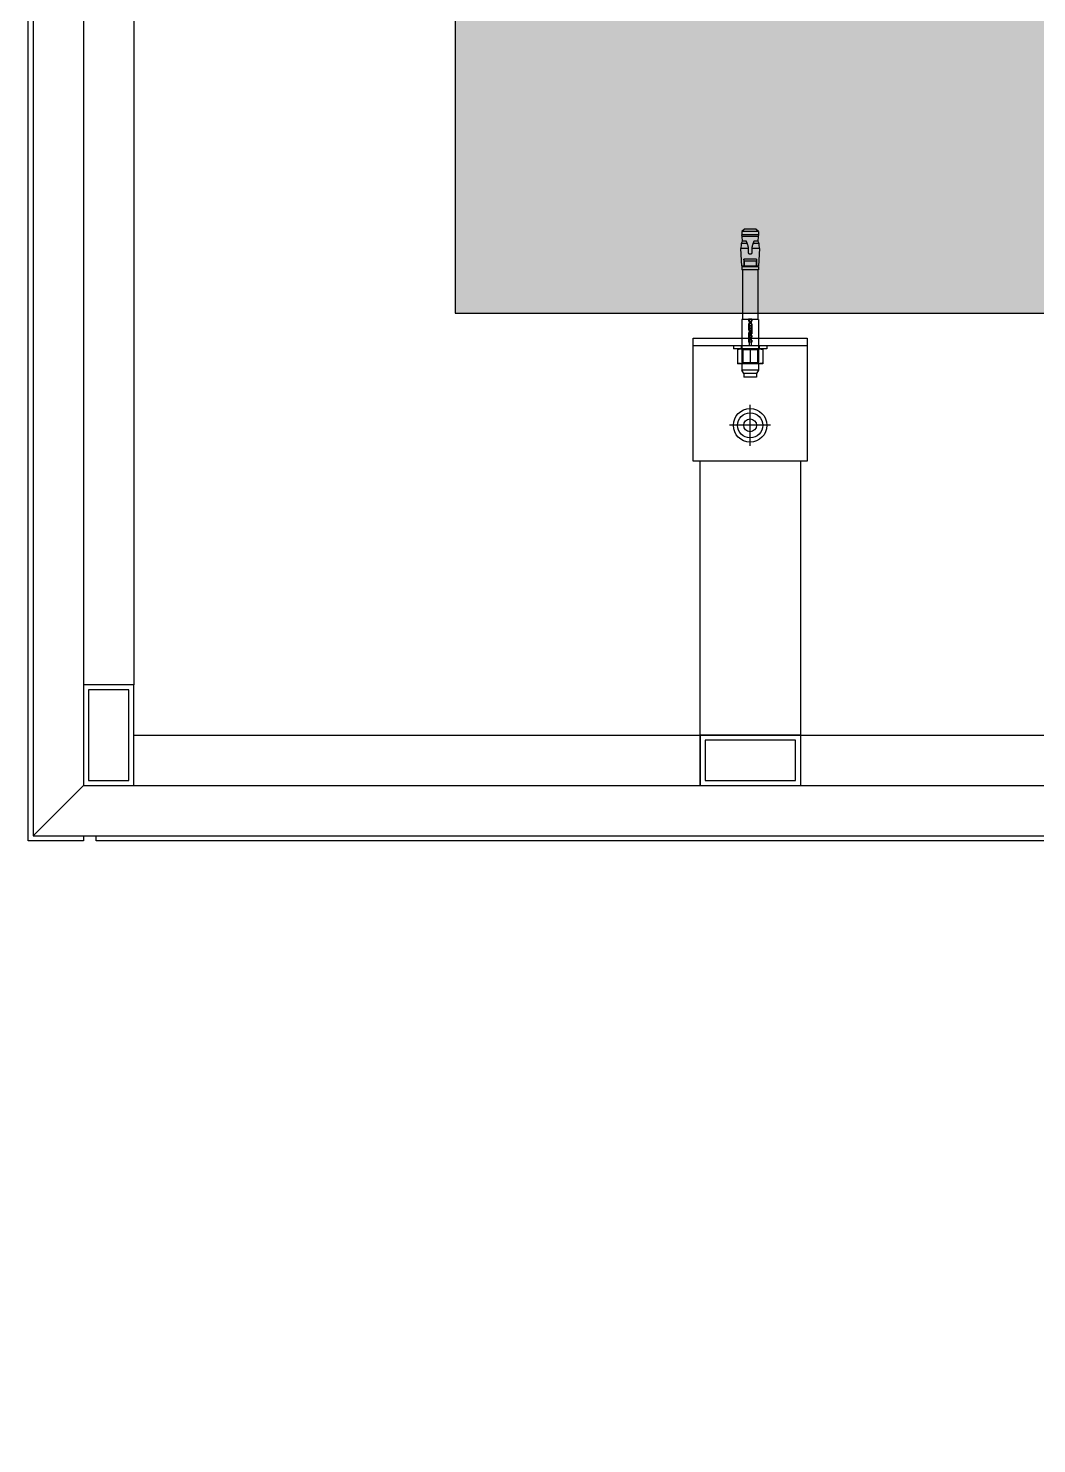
# Model space of a CAD drawing. Header units: inches. Extents: x 21 to 32698, y 13 to 3712.
# Drawn here: x 20842.8 to 20883, y 3140.5 to 3196.9 of the extents above; entities that cross this region are included whole.
import ezdxf

# ---------------------------------------------------------------- set-up
doc = ezdxf.new("R2010")
doc.units = ezdxf.units.IN
doc.header["$MEASUREMENT"] = 0
for name, color, linetype, lineweight in [('Z_MİM_-KM-ALUMINIUM-09', 8, 'Continuous', 25), ('Z_MİM_-KM-Gor-05', 8, 'Continuous', 25), ('Z_MİM_-KM-IRON-09', 8, 'Continuous', 25), ('Z_MİM_-KM-PATTERN-STRC', 8, 'Continuous', 25), ('Z_MİM_-KM-STEEL-09', 8, 'Continuous', 25), ('Z_MİM_-KM-STRC-CONCRETE', 8, 'Continuous', 25), ('Z_MİM_00', 8, 'Continuous', 25)]:
    doc.layers.add(name, color=color, linetype=linetype, lineweight=lineweight)

# ---------------------------------------------------------------- blocks, each defined once
blk = doc.blocks.new('-KM_AL. PARAPET KAPLAMA')
at = {"layer": 'Z_MİM_-KM-ALUMINIUM-09'}
blk.add_line((-14.798, -33.8, -0.011), (-16.798, -35.8, -0.011), dxfattribs=at)
for points, elevation in [([(-14.798, -35.8), (-14.798, -36), (-16.998, -36), (-16.998, 102.87), (-12.698, 102.87), (-12.698, 106.489), (-12.498, 106.489), (-12.498, 102.67), (-16.798, 102.67), (-16.798, -35.8), (59.792, -35.8)], 0.006), ([(59.792, -35.8), (59.792, -36), (-14.298, -36), (-14.298, -35.8)], -0.005)]:
    blk.add_lwpolyline(points, dxfattribs=dict(at, elevation=elevation))
at = {"layer": 'Z_MİM_-KM-Gor-05'}
for p, q in [((11.515, -11.654, 0.003), (11.411, -11.758, 0.003)), ((12.074, -11.758, 0.003), (11.411, -11.758, 0.003)), ((11.411, -11.758, 0.003), (11.411, -11.878, 0.003)), ((12.074, -11.758, 0.003), (11.411, -11.758, 0.003)), ((11.97, -11.654, 0.003), (11.515, -11.654, 0.003)), ((12.074, -11.758, 0.003), (11.97, -11.654, 0.003)), ((12.074, -11.758, 0.003), (12.074, -11.878, 0.003)), ((11.63, -12.227, 0.003), (11.389, -12.227, 0.003)), ((11.63, -12.227, 0.003), (11.389, -12.227, 0.003)), ((12.074, -11.878, 0.003), (11.411, -11.878, 0.003)), ((11.427, -11.954, 0.003), (11.411, -11.878, 0.003)), ((12.074, -11.878, 0.003), (11.411, -11.878, 0.003)), ((12.058, -11.954, 0.003), (11.427, -11.954, 0.003)), ((11.44, -12.131, 0.003), (11.427, -11.954, 0.003)), ((12.058, -11.954, 0.003), (11.427, -11.954, 0.003)), ((11.584, -12.131, 0.003), (11.44, -12.131, 0.003)), ((11.584, -12.131, 0.003), (11.44, -12.131, 0.003)), ((11.585, -12.133, 0.003), (11.584, -12.131, 0.003)), ((11.587, -12.135, 0.003), (11.585, -12.133, 0.003)), ((11.589, -12.137, 0.003), (11.587, -12.135, 0.003)), ((11.591, -12.139, 0.003), (11.589, -12.137, 0.003)), ((11.593, -12.141, 0.003), (11.591, -12.139, 0.003)), ((11.595, -12.144, 0.003), (11.593, -12.141, 0.003)), ((11.597, -12.146, 0.003), (11.595, -12.144, 0.003)), ((11.6, -12.152, 0.003), (11.597, -12.146, 0.003)), ((11.602, -12.158, 0.003), (11.6, -12.152, 0.003)), ((11.605, -12.165, 0.003), (11.602, -12.158, 0.003)), ((11.608, -12.172, 0.003), (11.605, -12.165, 0.003)), ((11.611, -12.179, 0.003), (11.608, -12.172, 0.003)), ((11.614, -12.187, 0.003), (11.611, -12.179, 0.003)), ((11.617, -12.194, 0.003), (11.614, -12.187, 0.003)), ((11.62, -12.202, 0.003), (11.617, -12.194, 0.003)), ((11.623, -12.21, 0.003), (11.62, -12.202, 0.003)), ((11.627, -12.219, 0.003), (11.623, -12.21, 0.003)), ((11.63, -12.227, 0.003), (11.627, -12.219, 0.003)), ((11.636, -12.245, 0.003), (11.63, -12.227, 0.003)), ((11.642, -12.263, 0.003), (11.636, -12.245, 0.003)), ((11.648, -12.281, 0.003), (11.642, -12.263, 0.003)), ((11.654, -12.3, 0.003), (11.648, -12.281, 0.003)), ((11.659, -12.318, 0.003), (11.654, -12.3, 0.003)), ((11.664, -12.337, 0.003), (11.659, -12.318, 0.003)), ((11.669, -12.356, 0.003), (11.664, -12.337, 0.003)), ((11.669, -12.366, 0.003), (11.669, -12.356, 0.003)), ((11.67, -12.377, 0.003), (11.669, -12.366, 0.003)), ((11.671, -12.398, 0.003), (11.67, -12.377, 0.003)), ((11.815, -12.377, 0.003), (11.814, -12.398, 0.003)), ((11.816, -12.366, 0.003), (11.815, -12.377, 0.003)), ((11.821, -12.337, 0.003), (11.816, -12.356, 0.003)), ((11.816, -12.356, 0.003), (11.816, -12.366, 0.003)), ((11.826, -12.318, 0.003), (11.821, -12.337, 0.003)), ((11.831, -12.3, 0.003), (11.826, -12.318, 0.003)), ((11.837, -12.281, 0.003), (11.831, -12.3, 0.003)), ((11.843, -12.263, 0.003), (11.837, -12.281, 0.003)), ((11.849, -12.245, 0.003), (11.843, -12.263, 0.003)), ((11.855, -12.227, 0.003), (11.849, -12.245, 0.003)), ((11.859, -12.218, 0.003), (11.855, -12.227, 0.003)), ((12.096, -12.227, 0.003), (11.855, -12.227, 0.003)), ((12.096, -12.227, 0.003), (11.855, -12.227, 0.003)), ((11.862, -12.209, 0.003), (11.859, -12.218, 0.003)), ((11.866, -12.2, 0.003), (11.862, -12.209, 0.003)), ((11.869, -12.191, 0.003), (11.866, -12.2, 0.003)), ((11.872, -12.183, 0.003), (11.869, -12.191, 0.003)), ((11.876, -12.175, 0.003), (11.872, -12.183, 0.003)), ((11.879, -12.167, 0.003), (11.876, -12.175, 0.003)), ((11.882, -12.16, 0.003), (11.879, -12.167, 0.003)), ((11.885, -12.153, 0.003), (11.882, -12.16, 0.003)), ((11.888, -12.146, 0.003), (11.885, -12.153, 0.003)), ((11.89, -12.144, 0.003), (11.888, -12.146, 0.003)), ((11.892, -12.141, 0.003), (11.89, -12.144, 0.003)), ((11.894, -12.139, 0.003), (11.892, -12.141, 0.003)), ((11.896, -12.137, 0.003), (11.894, -12.139, 0.003)), ((11.897, -12.135, 0.003), (11.896, -12.137, 0.003)), ((11.899, -12.133, 0.003), (11.897, -12.135, 0.003)), ((11.901, -12.131, 0.003), (11.899, -12.133, 0.003)), ((12.045, -12.131, 0.003), (11.901, -12.131, 0.003)), ((12.045, -12.131, 0.003), (11.901, -12.131, 0.003)), ((12.058, -11.954, 0.003), (12.045, -12.131, 0.003)), ((12.074, -11.878, 0.003), (12.058, -11.954, 0.003)), ((11.672, -12.429, 0.003), (11.374, -12.429, 0.003)), ((11.411, -13.133, 0.003), (11.374, -12.429, 0.003)), ((11.672, -12.429, 0.003), (11.374, -12.429, 0.003)), ((11.499, -12.938, 0.003), (11.492, -12.852, 0.003)), ((11.492, -12.852, 0.003), (11.492, -13.133, 0.003)), ((11.992, -12.852, 0.003), (11.492, -12.852, 0.003)), ((11.499, -12.938, 0.003), (11.499, -13.133, 0.003)), ((11.986, -12.938, 0.003), (11.499, -12.938, 0.003)), ((11.671, -12.408, 0.003), (11.671, -12.398, 0.003)), ((11.682, -12.604, 0.003), (11.671, -12.408, 0.003)), ((11.682, -12.609, 0.003), (11.682, -12.604, 0.003)), ((11.683, -12.614, 0.003), (11.682, -12.609, 0.003)), ((11.684, -12.618, 0.003), (11.683, -12.614, 0.003)), ((11.686, -12.623, 0.003), (11.684, -12.618, 0.003)), ((11.688, -12.627, 0.003), (11.686, -12.623, 0.003)), ((11.691, -12.631, 0.003), (11.688, -12.627, 0.003)), ((11.693, -12.635, 0.003), (11.691, -12.631, 0.003)), ((11.696, -12.639, 0.003), (11.693, -12.635, 0.003)), ((11.699, -12.642, 0.003), (11.696, -12.639, 0.003)), ((11.703, -12.645, 0.003), (11.699, -12.642, 0.003)), ((11.707, -12.648, 0.003), (11.703, -12.645, 0.003)), ((11.711, -12.651, 0.003), (11.707, -12.648, 0.003)), ((11.715, -12.653, 0.003), (11.711, -12.651, 0.003)), ((11.719, -12.655, 0.003), (11.715, -12.653, 0.003)), ((11.724, -12.657, 0.003), (11.719, -12.655, 0.003)), ((11.728, -12.658, 0.003), (11.724, -12.657, 0.003)), ((11.733, -12.659, 0.003), (11.728, -12.658, 0.003)), ((11.738, -12.66, 0.003), (11.733, -12.659, 0.003)), ((11.742, -12.66, 0.003), (11.738, -12.66, 0.003)), ((11.747, -12.66, 0.003), (11.742, -12.66, 0.003)), ((11.752, -12.659, 0.003), (11.747, -12.66, 0.003)), ((11.756, -12.658, 0.003), (11.752, -12.659, 0.003)), ((11.761, -12.657, 0.003), (11.756, -12.658, 0.003)), ((11.766, -12.655, 0.003), (11.761, -12.657, 0.003)), ((11.77, -12.653, 0.003), (11.766, -12.655, 0.003)), ((11.774, -12.651, 0.003), (11.77, -12.653, 0.003)), ((11.778, -12.648, 0.003), (11.774, -12.651, 0.003)), ((11.782, -12.645, 0.003), (11.778, -12.648, 0.003)), ((11.785, -12.642, 0.003), (11.782, -12.645, 0.003)), ((11.789, -12.639, 0.003), (11.785, -12.642, 0.003)), ((11.792, -12.635, 0.003), (11.789, -12.639, 0.003)), ((11.794, -12.631, 0.003), (11.792, -12.635, 0.003)), ((11.797, -12.627, 0.003), (11.794, -12.631, 0.003)), ((11.799, -12.623, 0.003), (11.797, -12.627, 0.003)), ((11.8, -12.618, 0.003), (11.799, -12.623, 0.003)), ((11.802, -12.614, 0.003), (11.8, -12.618, 0.003)), ((11.803, -12.609, 0.003), (11.802, -12.614, 0.003)), ((11.805, -12.579, 0.003), (11.803, -12.604, 0.003)), ((11.803, -12.604, 0.003), (11.803, -12.609, 0.003)), ((11.806, -12.554, 0.003), (11.805, -12.579, 0.003)), ((11.807, -12.529, 0.003), (11.806, -12.554, 0.003)), ((11.809, -12.504, 0.003), (11.807, -12.529, 0.003)), ((11.813, -12.418, 0.003), (11.809, -12.504, 0.003)), ((11.814, -12.408, 0.003), (11.813, -12.418, 0.003)), ((12.111, -12.429, 0.003), (11.813, -12.429, 0.003)), ((12.111, -12.429, 0.003), (11.813, -12.429, 0.003)), ((11.814, -12.398, 0.003), (11.814, -12.408, 0.003)), ((11.992, -12.852, 0.003), (11.986, -12.938, 0.003)), ((11.986, -12.938, 0.003), (11.986, -13.133, 0.003)), ((11.992, -12.852, 0.003), (11.992, -13.133, 0.003)), ((12.111, -12.429, 0.003), (12.074, -13.133, 0.003)), ((12.074, -13.133, 0.003), (11.411, -13.133, 0.003)), ((11.415, -13.154, 0.003), (11.415, -13.283, 0.003)), ((12.07, -13.154, 0.003), (11.415, -13.154, 0.003)), ((12.07, -13.283, 0.003), (11.415, -13.283, 0.003)), ((11.442, -13.283, 0.003), (11.442, -15.258, 0.003)), ((11.499, -13.133, 0.003), (11.499, -13.154, 0.003)), ((11.986, -13.133, 0.003), (11.986, -13.154, 0.003)), ((12.042, -13.283, 0.003), (12.042, -15.258, 0.003)), ((12.07, -13.154, 0.003), (12.07, -13.283, 0.003)), ((11.409, -15.258, 0.003), (11.409, -16.3, 0.003)), ((11.676, -15.258, 0.003), (11.409, -15.258, 0.003)), ((11.676, -15.241, 0.003), (11.676, -15.314, 0.003)), ((11.809, -15.241, 0.003), (11.676, -15.241, 0.003)), ((11.809, -15.258, 0.003), (11.676, -15.258, 0.003)), ((11.711, -15.314, 0.003), (11.676, -15.314, 0.003)), ((11.676, -15.433, 0.003), (11.676, -15.506, 0.003)), ((11.711, -15.433, 0.003), (11.676, -15.433, 0.003)), ((11.809, -15.506, 0.003), (11.676, -15.506, 0.003)), ((11.676, -15.521, 0.003), (11.676, -15.594, 0.003)), ((11.809, -15.521, 0.003), (11.676, -15.521, 0.003)), ((11.809, -15.594, 0.003), (11.676, -15.594, 0.003)), ((11.676, -15.608, 0.003), (11.676, -15.681, 0.003)), ((11.809, -15.608, 0.003), (11.676, -15.608, 0.003)), ((11.75, -15.681, 0.003), (11.676, -15.681, 0.003)), ((11.701, -15.258, 0.003), (11.701, -16.3, 0.003)), ((11.711, -15.314, 0.003), (11.711, -15.433, 0.003)), ((11.75, -15.681, 0.003), (11.75, -15.83, 0.003)), ((11.772, -15.314, 0.003), (11.772, -15.433, 0.003)), ((11.809, -15.314, 0.003), (11.772, -15.314, 0.003)), ((11.809, -15.433, 0.003), (11.772, -15.433, 0.003)), ((11.784, -15.258, 0.003), (11.784, -16.3, 0.003)), ((11.809, -15.241, 0.003), (11.809, -15.314, 0.003)), ((12.076, -15.258, 0.003), (11.809, -15.258, 0.003)), ((11.809, -15.433, 0.003), (11.809, -15.506, 0.003)), ((11.809, -15.521, 0.003), (11.809, -15.594, 0.003)), ((11.809, -15.608, 0.003), (11.809, -15.83, 0.003)), ((12.076, -15.258, 0.003), (12.076, -16.3, 0.003)), ((11.076, -16.3, 0.003), (11.076, -16.425, 0.003)), ((12.409, -16.3, 0.003), (11.076, -16.3, 0.003)), ((11.388, -16.3, 0.003), (11.388, -16.425, 0.003)), ((11.409, -16.3, 0.003), (11.409, -17.021, 0.003)), ((11.676, -15.782, 0.003), (11.676, -16.067, 0.003)), ((11.735, -15.782, 0.003), (11.676, -15.782, 0.003)), ((11.735, -16.067, 0.003), (11.676, -16.067, 0.003)), ((11.676, -16.081, 0.003), (11.676, -16.154, 0.003)), ((11.809, -16.081, 0.003), (11.676, -16.081, 0.003)), ((11.809, -16.154, 0.003), (11.676, -16.154, 0.003)), ((11.784, -16.3, 0.003), (11.701, -16.3, 0.003)), ((11.735, -15.782, 0.003), (11.735, -15.888, 0.003)), ((11.809, -15.888, 0.003), (11.735, -15.888, 0.003)), ((11.735, -15.961, 0.003), (11.735, -16.067, 0.003)), ((11.809, -15.961, 0.003), (11.735, -15.961, 0.003)), ((11.809, -15.83, 0.003), (11.75, -15.83, 0.003)), ((11.809, -15.888, 0.003), (11.809, -15.961, 0.003)), ((11.809, -16.081, 0.003), (11.809, -16.154, 0.003)), ((12.076, -16.3, 0.003), (12.076, -17.021, 0.003)), ((12.097, -16.3, 0.003), (12.097, -16.425, 0.003)), ((12.409, -16.3, 0.003), (12.409, -16.425, 0.003)), ((12.409, -16.425, 0.003), (11.076, -16.425, 0.003)), ((12.242, -16.425, 0.003), (11.242, -16.425, 0.003)), ((11.242, -16.425, 0.003), (11.242, -17.021, 0.003)), ((11.267, -16.448, 0.003), (11.242, -16.453, 0.003)), ((11.267, -16.448, 0.003), (11.242, -16.453, 0.003)), ((11.291, -16.443, 0.003), (11.267, -16.448, 0.003)), ((11.291, -16.443, 0.003), (11.267, -16.448, 0.003)), ((11.315, -16.44, 0.003), (11.291, -16.443, 0.003)), ((11.315, -16.44, 0.003), (11.291, -16.443, 0.003)), ((11.338, -16.436, 0.003), (11.315, -16.44, 0.003)), ((11.338, -16.436, 0.003), (11.315, -16.44, 0.003)), ((11.361, -16.433, 0.003), (11.338, -16.436, 0.003)), ((11.361, -16.433, 0.003), (11.338, -16.436, 0.003)), ((11.383, -16.431, 0.003), (11.361, -16.433, 0.003)), ((11.383, -16.431, 0.003), (11.361, -16.433, 0.003)), ((11.405, -16.429, 0.003), (11.383, -16.431, 0.003)), ((11.405, -16.429, 0.003), (11.383, -16.431, 0.003)), ((11.427, -16.427, 0.003), (11.405, -16.429, 0.003)), ((11.427, -16.427, 0.003), (11.405, -16.429, 0.003)), ((11.454, -16.468, 0.003), (11.411, -16.425, 0.003)), ((11.449, -16.426, 0.003), (11.427, -16.427, 0.003)), ((11.449, -16.426, 0.003), (11.427, -16.427, 0.003)), ((11.471, -16.425, 0.003), (11.449, -16.426, 0.003)), ((11.471, -16.425, 0.003), (11.449, -16.426, 0.003)), ((11.454, -16.468, 0.003), (11.454, -16.978, 0.003)), ((12.031, -16.468, 0.003), (11.454, -16.468, 0.003)), ((11.492, -16.425, 0.003), (11.471, -16.425, 0.003)), ((11.492, -16.425, 0.003), (11.471, -16.425, 0.003)), ((11.514, -16.425, 0.003), (11.492, -16.425, 0.003)), ((11.517, -16.425, 0.003), (11.493, -16.425, 0.003)), ((11.536, -16.426, 0.003), (11.514, -16.425, 0.003)), ((11.541, -16.426, 0.003), (11.517, -16.425, 0.003)), ((11.558, -16.427, 0.003), (11.536, -16.426, 0.003)), ((11.565, -16.427, 0.003), (11.541, -16.426, 0.003)), ((11.58, -16.429, 0.003), (11.558, -16.427, 0.003)), ((11.589, -16.429, 0.003), (11.565, -16.427, 0.003)), ((11.602, -16.431, 0.003), (11.58, -16.429, 0.003)), ((11.613, -16.432, 0.003), (11.589, -16.429, 0.003)), ((11.624, -16.433, 0.003), (11.602, -16.431, 0.003)), ((11.638, -16.435, 0.003), (11.613, -16.432, 0.003)), ((11.647, -16.436, 0.003), (11.624, -16.433, 0.003)), ((11.663, -16.438, 0.003), (11.638, -16.435, 0.003)), ((11.67, -16.44, 0.003), (11.647, -16.436, 0.003)), ((11.689, -16.443, 0.003), (11.663, -16.438, 0.003)), ((11.694, -16.443, 0.003), (11.67, -16.44, 0.003)), ((11.715, -16.447, 0.003), (11.689, -16.443, 0.003)), ((11.718, -16.448, 0.003), (11.694, -16.443, 0.003)), ((11.742, -16.453, 0.003), (11.715, -16.447, 0.003)), ((11.742, -16.453, 0.003), (11.718, -16.448, 0.003)), ((11.781, -16.445, 0.003), (11.742, -16.453, 0.003)), ((11.77, -16.447, 0.003), (11.742, -16.453, 0.003)), ((11.742, -16.453, 0.003), (11.742, -16.993, 0.003)), ((11.742, -16.453, 0.003), (11.742, -16.993, 0.003)), ((11.796, -16.443, 0.003), (11.77, -16.447, 0.003)), ((11.818, -16.439, 0.003), (11.781, -16.445, 0.003)), ((11.822, -16.438, 0.003), (11.796, -16.443, 0.003)), ((11.854, -16.434, 0.003), (11.818, -16.439, 0.003)), ((11.847, -16.435, 0.003), (11.822, -16.438, 0.003)), ((11.872, -16.432, 0.003), (11.847, -16.435, 0.003)), ((11.889, -16.43, 0.003), (11.854, -16.434, 0.003)), ((11.896, -16.429, 0.003), (11.872, -16.432, 0.003)), ((11.924, -16.427, 0.003), (11.889, -16.43, 0.003)), ((11.92, -16.427, 0.003), (11.896, -16.429, 0.003)), ((11.944, -16.426, 0.003), (11.92, -16.427, 0.003)), ((11.958, -16.426, 0.003), (11.924, -16.427, 0.003)), ((11.968, -16.425, 0.003), (11.944, -16.426, 0.003)), ((11.992, -16.425, 0.003), (11.958, -16.426, 0.003)), ((11.992, -16.425, 0.003), (11.968, -16.425, 0.003)), ((12.014, -16.425, 0.003), (11.992, -16.425, 0.003)), ((12.014, -16.425, 0.003), (11.992, -16.425, 0.003)), ((12.036, -16.426, 0.003), (12.014, -16.425, 0.003)), ((12.036, -16.426, 0.003), (12.014, -16.425, 0.003)), ((12.074, -16.425, 0.003), (12.031, -16.468, 0.003)), ((12.031, -16.468, 0.003), (12.031, -16.978, 0.003)), ((12.058, -16.427, 0.003), (12.036, -16.426, 0.003)), ((12.058, -16.427, 0.003), (12.036, -16.426, 0.003)), ((12.08, -16.429, 0.003), (12.058, -16.427, 0.003)), ((12.08, -16.429, 0.003), (12.058, -16.427, 0.003)), ((12.102, -16.431, 0.003), (12.08, -16.429, 0.003)), ((12.102, -16.431, 0.003), (12.08, -16.429, 0.003)), ((12.124, -16.433, 0.003), (12.102, -16.431, 0.003)), ((12.124, -16.433, 0.003), (12.102, -16.431, 0.003)), ((12.147, -16.436, 0.003), (12.124, -16.433, 0.003)), ((12.147, -16.436, 0.003), (12.124, -16.433, 0.003)), ((12.17, -16.44, 0.003), (12.147, -16.436, 0.003)), ((12.17, -16.44, 0.003), (12.147, -16.436, 0.003)), ((12.194, -16.443, 0.003), (12.17, -16.44, 0.003)), ((12.194, -16.443, 0.003), (12.17, -16.44, 0.003)), ((12.218, -16.448, 0.003), (12.194, -16.443, 0.003)), ((12.218, -16.448, 0.003), (12.194, -16.443, 0.003)), ((12.242, -16.453, 0.003), (12.218, -16.448, 0.003)), ((12.242, -16.453, 0.003), (12.218, -16.448, 0.003)), ((12.242, -16.425, 0.003), (12.242, -17.021, 0.003)), ((11.267, -16.998, 0.003), (11.242, -16.993, 0.003)), ((11.281, -17.001, 0.003), (11.242, -16.993, 0.003)), ((12.242, -17.021, 0.003), (11.242, -17.021, 0.003)), ((11.291, -17.002, 0.003), (11.267, -16.998, 0.003)), ((11.318, -17.007, 0.003), (11.281, -17.001, 0.003)), ((11.315, -17.006, 0.003), (11.291, -17.002, 0.003)), ((11.338, -17.01, 0.003), (11.315, -17.006, 0.003)), ((11.354, -17.012, 0.003), (11.318, -17.007, 0.003)), ((11.361, -17.013, 0.003), (11.338, -17.01, 0.003)), ((11.389, -17.016, 0.003), (11.354, -17.012, 0.003)), ((11.383, -17.015, 0.003), (11.361, -17.013, 0.003)), ((11.405, -17.017, 0.003), (11.383, -17.015, 0.003)), ((11.424, -17.019, 0.003), (11.389, -17.016, 0.003)), ((11.427, -17.019, 0.003), (11.405, -17.017, 0.003)), ((11.409, -17.021, 0.003), (11.409, -17.267, 0.003)), ((12.076, -17.267, 0.003), (11.409, -17.267, 0.003)), ((11.488, -17.404, 0.003), (11.409, -17.267, 0.003)), ((12.076, -17.267, 0.003), (11.409, -17.267, 0.003)), ((11.454, -16.978, 0.003), (11.411, -17.021, 0.003)), ((11.458, -17.02, 0.003), (11.424, -17.019, 0.003)), ((11.449, -17.02, 0.003), (11.427, -17.019, 0.003)), ((11.471, -17.021, 0.003), (11.449, -17.02, 0.003)), ((12.031, -16.978, 0.003), (11.454, -16.978, 0.003)), ((11.492, -17.021, 0.003), (11.458, -17.02, 0.003)), ((11.492, -17.021, 0.003), (11.471, -17.021, 0.003)), ((11.997, -17.404, 0.003), (11.488, -17.404, 0.003)), ((11.488, -17.404, 0.003), (11.488, -17.55, 0.003)), ((11.997, -17.404, 0.003), (11.488, -17.404, 0.003)), ((11.514, -17.021, 0.003), (11.492, -17.021, 0.003)), ((11.514, -17.021, 0.003), (11.492, -17.021, 0.003)), ((11.536, -17.02, 0.003), (11.514, -17.021, 0.003)), ((11.536, -17.02, 0.003), (11.514, -17.021, 0.003)), ((11.558, -17.019, 0.003), (11.536, -17.02, 0.003)), ((11.558, -17.019, 0.003), (11.536, -17.02, 0.003)), ((11.58, -17.017, 0.003), (11.558, -17.019, 0.003)), ((11.58, -17.017, 0.003), (11.558, -17.019, 0.003)), ((11.602, -17.015, 0.003), (11.58, -17.017, 0.003)), ((11.602, -17.015, 0.003), (11.58, -17.017, 0.003)), ((11.624, -17.013, 0.003), (11.602, -17.015, 0.003)), ((11.624, -17.013, 0.003), (11.602, -17.015, 0.003)), ((11.647, -17.01, 0.003), (11.624, -17.013, 0.003)), ((11.647, -17.01, 0.003), (11.624, -17.013, 0.003)), ((11.67, -17.006, 0.003), (11.647, -17.01, 0.003)), ((11.67, -17.006, 0.003), (11.647, -17.01, 0.003)), ((11.694, -17.002, 0.003), (11.67, -17.006, 0.003)), ((11.694, -17.002, 0.003), (11.67, -17.006, 0.003)), ((11.718, -16.998, 0.003), (11.694, -17.002, 0.003)), ((11.718, -16.998, 0.003), (11.694, -17.002, 0.003)), ((11.742, -16.993, 0.003), (11.718, -16.998, 0.003)), ((11.742, -16.993, 0.003), (11.718, -16.998, 0.003)), ((11.767, -16.998, 0.003), (11.742, -16.993, 0.003)), ((11.767, -16.998, 0.003), (11.742, -16.993, 0.003)), ((11.791, -17.002, 0.003), (11.767, -16.998, 0.003)), ((11.791, -17.002, 0.003), (11.767, -16.998, 0.003)), ((11.815, -17.006, 0.003), (11.791, -17.002, 0.003)), ((11.815, -17.006, 0.003), (11.791, -17.002, 0.003)), ((11.838, -17.01, 0.003), (11.815, -17.006, 0.003)), ((11.838, -17.01, 0.003), (11.815, -17.006, 0.003)), ((11.861, -17.013, 0.003), (11.838, -17.01, 0.003)), ((11.861, -17.013, 0.003), (11.838, -17.01, 0.003)), ((11.883, -17.015, 0.003), (11.861, -17.013, 0.003)), ((11.883, -17.015, 0.003), (11.861, -17.013, 0.003)), ((11.905, -17.017, 0.003), (11.883, -17.015, 0.003)), ((11.905, -17.017, 0.003), (11.883, -17.015, 0.003)), ((11.927, -17.019, 0.003), (11.905, -17.017, 0.003)), ((11.927, -17.019, 0.003), (11.905, -17.017, 0.003)), ((11.949, -17.02, 0.003), (11.927, -17.019, 0.003)), ((11.949, -17.02, 0.003), (11.927, -17.019, 0.003)), ((11.971, -17.021, 0.003), (11.949, -17.02, 0.003)), ((11.971, -17.021, 0.003), (11.949, -17.02, 0.003)), ((11.992, -17.021, 0.003), (11.971, -17.021, 0.003)), ((11.992, -17.021, 0.003), (11.971, -17.021, 0.003)), ((12.014, -17.021, 0.003), (11.992, -17.021, 0.003)), ((12.014, -17.021, 0.003), (11.992, -17.021, 0.003)), ((12.076, -17.267, 0.003), (11.997, -17.404, 0.003)), ((11.997, -17.404, 0.003), (11.997, -17.55, 0.003)), ((12.036, -17.02, 0.003), (12.014, -17.021, 0.003)), ((12.036, -17.02, 0.003), (12.014, -17.021, 0.003)), ((12.074, -17.021, 0.003), (12.031, -16.978, 0.003)), ((12.058, -17.019, 0.003), (12.036, -17.02, 0.003)), ((12.058, -17.019, 0.003), (12.036, -17.02, 0.003)), ((12.08, -17.017, 0.003), (12.058, -17.019, 0.003)), ((12.08, -17.017, 0.003), (12.058, -17.019, 0.003)), ((12.076, -17.021, 0.003), (12.076, -17.267, 0.003)), ((12.102, -17.015, 0.003), (12.08, -17.017, 0.003)), ((12.102, -17.015, 0.003), (12.08, -17.017, 0.003)), ((12.124, -17.013, 0.003), (12.102, -17.015, 0.003)), ((12.124, -17.013, 0.003), (12.102, -17.015, 0.003)), ((12.147, -17.01, 0.003), (12.124, -17.013, 0.003)), ((12.147, -17.01, 0.003), (12.124, -17.013, 0.003)), ((12.17, -17.006, 0.003), (12.147, -17.01, 0.003)), ((12.17, -17.006, 0.003), (12.147, -17.01, 0.003)), ((12.194, -17.002, 0.003), (12.17, -17.006, 0.003)), ((12.194, -17.002, 0.003), (12.17, -17.006, 0.003)), ((12.218, -16.998, 0.003), (12.194, -17.002, 0.003)), ((12.218, -16.998, 0.003), (12.194, -17.002, 0.003)), ((12.242, -16.993, 0.003), (12.218, -16.998, 0.003)), ((12.242, -16.993, 0.003), (12.218, -16.998, 0.003)), ((11.997, -17.55, 0.003), (11.488, -17.55, 0.003)), ((11.742, -20.283, 0.003), (11.742, -18.649, 0.003)), ((12.559, -19.466, 0.003), (10.925, -19.466, 0.003))]:
    blk.add_line(p, q, dxfattribs=at)
for radius in [0.667, 0.5, 0.254]:
    blk.add_circle((11.742, -19.466, 0.003), radius, dxfattribs=at)
for centre, radius, start, end in [((13.677, -12.495, 0.003), 2.304, 173.3311, 178.3584), ((11.554, -12.252, 0.003), 0.167, 133.0605, 171.2863), ((11.931, -12.252, 0.003), 0.167, 8.7137, 46.9395), ((9.808, -12.495, 0.003), 2.304, 1.6416, 6.6689)]:
    blk.add_arc(centre, radius, start, end, dxfattribs=at)
at = {"layer": 'Z_MİM_-KM-IRON-09', "elevation": 0.014}
for points in [[(14.008, -16), (14.008, -20.898), (9.477, -20.898), (9.477, -16)], [(14.008, -16), (14.008, -16.3), (9.477, -16.3), (9.477, -16)]]:
    blk.add_lwpolyline(points, close=True, dxfattribs=at)
at = {"layer": 'Z_MİM_-KM-STEEL-09'}
for p, q in [((-14.798, 98.199, -0.02), (-14.798, -29.8, -0.016)), ((-12.798, 98.199, -0.018), (-12.798, -29.8, -0.015)), ((9.754, -33.8, -0.007), (9.754, -20.898, 0.002)), ((13.754, -31.8, -0.005), (13.754, -20.898, 0.002)), ((-12.798, -31.8, -0.005), (57.496, -31.8, -0.005)), ((-14.798, -33.8, -0.006), (57.496, -33.8, -0.006))]:
    blk.add_line(p, q, dxfattribs=at)
for points, elevation in [([(-12.798, -33.8), (-12.798, -29.8), (-14.798, -29.8), (-14.798, -33.8)], 0.002), ([(-12.998, -33.6), (-12.998, -30), (-14.598, -30), (-14.598, -33.6)], 0.002), ([(13.754, -31.8), (9.754, -31.8), (9.754, -33.8), (13.754, -33.8)], 0.006), ([(13.554, -32), (9.954, -32), (9.954, -33.6), (13.554, -33.6)], 0.006)]:
    blk.add_lwpolyline(points, close=True, dxfattribs=dict(at, elevation=elevation))
blk = doc.blocks.new('-KM_Çatı B Kesiti1')
blk.add_blockref('-KM_AL. PARAPET KAPLAMA', (10.004, 0))

msp = doc.modelspace()

# ---------------------------------------------------------------- hatches: boundary and pattern name
at = {"layer": 'Z_MİM_-KM-PATTERN-STRC'}
msp.add_hatch(color=256, dxfattribs=at).paths.add_polyline_path([(20919.84, 3200.516), (20859.843, 3200.516), (20859.843, 3185.516), (20919.84, 3185.516), (20919.84, 3140.516), (20949.84, 3140.516), (20949.84, 3185.516), (21209.84, 3185.516), (21209.84, 3140.516), (21234.84, 3140.516), (21234.84, 3185.516), (21849.84, 3185.516), (21849.84, 3140.516), (21874.84, 3140.516), (21874.84, 3185.516), (22494.84, 3185.516), (22494.84, 3140.516), (22519.84, 3140.516), (22519.84, 3185.516), (23219.84, 3185.516), (23219.84, 3140.516), (23244.84, 3140.516), (23244.84, 3185.516), (23899.839, 3185.516), (23899.839, 3140.516), (23924.839, 3140.516), (23924.839, 3185.516), (24679.84, 3185.516), (24679.84, 3140.516), (24709.84, 3140.516), (24709.84, 3185.516), (24769.845, 3185.516), (24769.845, 3200.516), (24709.84, 3200.516)])

# ---------------------------------------------------------------- linework, layer by layer
at = {"layer": 'Z_MİM_-KM-STRC-CONCRETE'}
msp.add_lwpolyline([(20919.84, 3200.516), (20859.843, 3200.516), (20859.843, 3185.516), (20919.84, 3185.516), (20919.84, 3140.516), (20949.84, 3140.516), (20949.84, 3185.516), (21209.84, 3185.516), (21209.84, 3140.516), (21234.84, 3140.516), (21234.84, 3185.516), (21849.84, 3185.516), (21849.84, 3140.516), (21874.84, 3140.516), (21874.84, 3185.516), (22494.84, 3185.516)], dxfattribs=at)

# ---------------------------------------------------------------- next in the draw order: block references
at = {"layer": 'Z_MİM_00'}
msp.add_blockref('-KM_Çatı B Kesiti1', (20849.841, 3200.516), dxfattribs=at)

doc.saveas('drawing.dxf')
